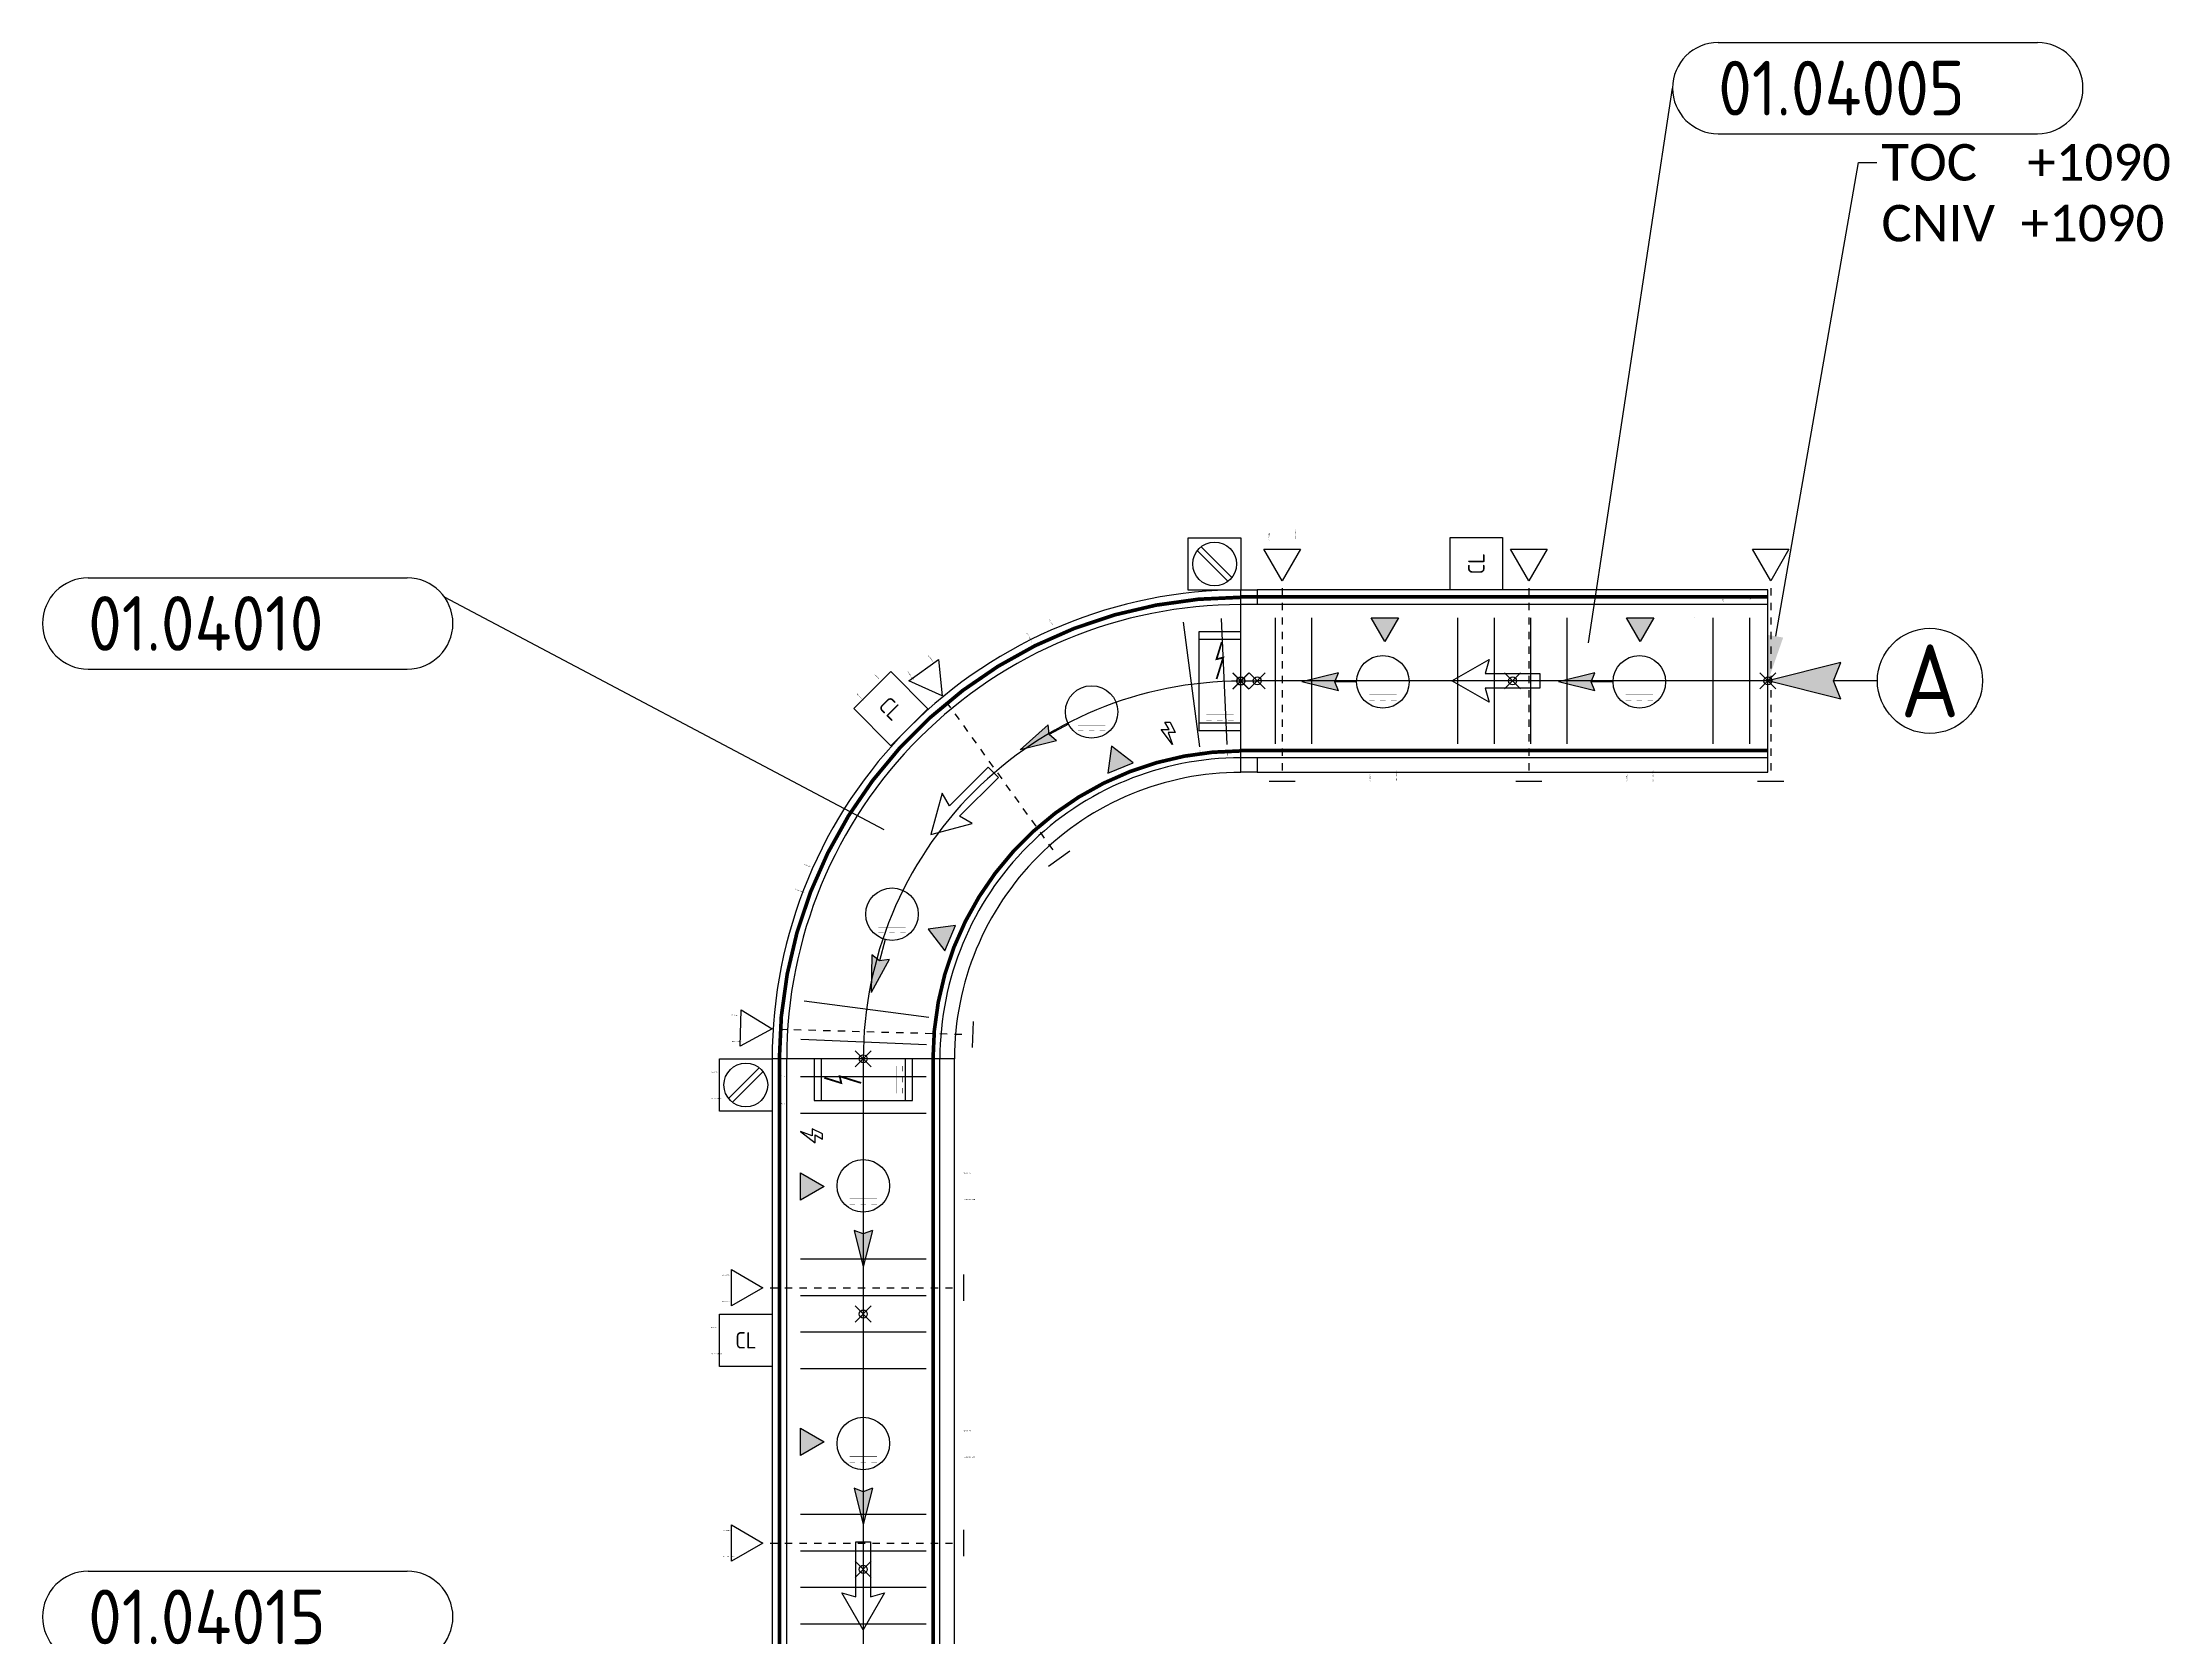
# Model space of a CAD drawing. Header units: millimetres. Extents: x -237058 to -184775, y -34272 to -10386.
# Drawn here: x -230026 to -224196, y -20987 to -16615 of the extents above; entities that cross this region are included whole.
import ezdxf
from ezdxf import colors
from ezdxf.entities.mleader import LeaderData, LeaderLine
from ezdxf.enums import TextEntityAlignment as Align
from ezdxf.math import Vec2, Vec3

# ---------------------------------------------------------------- set-up
doc = ezdxf.new("R2018")
doc.units = ezdxf.units.MM
doc.header["$PDMODE"] = 35
doc.header["$PDSIZE"] = 22
for name, color, linetype in [('0_SA-Comp_230V', 7, 'Continuous'), ('0_SA-Comp_Connections_And_Zooms', 1, 'Continuous'), ('0_SA-Comp_ICE', 4, 'Continuous'), ('0_SA-Comp_Inther', 7, 'Continuous'), ('0_SA-Comp_Profinet', 7, 'Continuous'), ('0_TOC+1090_conv_ICE', 7, 'Continuous'), ('conv_accumulation', 3, 'Continuous'), ('conv_beltside', 74, 'Continuous'), ('conv_centerline', 140, 'Continuous'), ('conv_direction', 30, 'Continuous'), ('conv_e-side', 12, 'Continuous'), ('conv_nodes', 7, 'Continuous'), ('conv_POSNR', 3, 'Continuous'), ('conv_speeds', 7, 'Continuous'), ('conv_type', 7, 'Continuous')]:
    doc.layers.add(name, color=color, linetype=linetype)
doc.layers.add('conv_textures', color=7, linetype='Continuous', true_color=0x5a6e7e)
doc.styles.add('ICE_25', font='calibri.ttf', dxfattribs={"height": 25})
doc.styles.add('Int_Kader_2.0', font='calibri.ttf', dxfattribs={"height": 2})
doc.styles.get("Standard").update_dxf_attribs({"font": 'isocp.shx'})

# ---------------------------------------------------------------- blocks, each defined once
blk = doc.blocks.new('ICE_sub-block_balloon_S')
at = {"layer": 'conv_POSNR'}
for p, q in [((-437.5, 125), (437.5, 125)), ((-437.5, -125), (437.5, -125))]:
    blk.add_line(p, q, dxfattribs=at)
for centre, start, end in [((-437.5, 0), 90, 270), ((437.5, 0), 270, 90)]:
    blk.add_arc(centre, 125, start, end, dxfattribs=at)
blk = doc.blocks.new('ICE_sub-block_direction')
at = {"layer": 'conv_direction'}
for p, q in [((75, 20), (64.6, 58.6)), ((64.6, 58.6), (166.2, 0)), ((-75, -20), (-75, 20)), ((-75, 20), (75, 20)), ((166.2, 0), (64.6, -58.6)), ((75, -20), (-75, -20)), ((64.6, -58.6), (75, -20))]:
    blk.add_line(p, q, dxfattribs=at)
blk = doc.blocks.new('ICE_sub-block_accumulation')
at = {"layer": 'conv_accumulation'}
h = blk.add_hatch(color=256, dxfattribs=at)
h.dxf.hatch_style = 1
h.paths.add_polyline_path([(0, 65), (-37.5, 0), (37.5, 0)])
for p, q in [((-37.5, 0), (0, 65)), ((0, 65), (37.5, 0)), ((37.5, 0), (-37.5, 0))]:
    blk.add_line(p, q, dxfattribs=at)
blk = doc.blocks.new('power_supply_sign')
blk.add_lwpolyline([(0, 0), (30.5, 40.8), (8.7, 40.8), (20.3, 60.9), (5.8, 60.9), (-7.4, 32.6), (11.9, 32.6)], close=True)
blk = doc.blocks.new('*U277')
for p, q in [((0, 250), (0, 210)), ((2800, 250), (0, 250)), ((2800, 210), (2800, 250)), ((0, 210), (0, -210)), ((2800, 210), (0, 210)), ((2800, -210), (2800, 210)), ((0, -210), (0, -250)), ((2800, -210), (0, -210)), ((2800, -250), (2800, -210)), ((0, -250), (2800, -250))]:
    blk.add_line(p, q)
at = {"layer": 'conv_beltside', "const_width": 10}
blk.add_lwpolyline([(0, 191.2), (2800, 191.2)], dxfattribs=at)
at = {"layer": 'conv_centerline'}
blk.add_line((0, 0), (2800, 0), dxfattribs=at)
at = {"layer": 'conv_e-side', "const_width": 10}
blk.add_lwpolyline([(0, -230), (2800, -230)], dxfattribs=at)
at = {"layer": 'conv_nodes'}
for p in [(0, 0), (700, 0), (1400, 0), (2100, 0), (2800, 0)]:
    blk.add_point(p, dxfattribs=at)
at = {"layer": 'conv_POSNR'}
blk.add_line((1878.9, -120.2), (1623, -1166.1), dxfattribs=at)
at = {"layer": 'conv_textures'}
for p, q in [((50, 172.5), (50, -172.5)), ((150, 172.5), (150, -172.5)), ((550, 172.5), (550, -172.5)), ((650, 172.5), (650, -172.5)), ((750, 172.5), (750, -172.5)), ((850, 172.5), (850, -172.5)), ((1250, 172.5), (1250, -172.5)), ((1350, 172.5), (1350, -172.5)), ((1450, 172.5), (1450, -172.5)), ((1550, 172.5), (1550, -172.5)), ((1950, 172.5), (1950, -172.5)), ((2050, 172.5), (2050, -172.5)), ((2150, 172.5), (2150, -172.5)), ((2250, 172.5), (2250, -172.5)), ((2650, 172.5), (2650, -172.5)), ((2750, 172.5), (2750, -172.5))]:
    blk.add_line(p, q, dxfattribs=at)
for name, p in [('ICE_sub-block_direction', (1400, 0)), ('ICE_sub-block_direction', (1400, 0)), ('power_supply_sign', (200, -172.5)), ('ICE_sub-block_accumulation', (350, -172.5)), ('ICE_sub-block_accumulation', (1050, -172.5)), ('ICE_sub-block_accumulation', (1750, -172.5)), ('ICE_sub-block_accumulation', (2450, -172.5))]:
    blk.add_blockref(name, p)
at = {"rotation": 90.00000000000001}
blk.add_blockref('ICE_sub-block_balloon_S', (1530.3, -1687.5), dxfattribs=at)
at = {"layer": 'conv_POSNR', "flags": 8}
blk.add_attdef('position_number', (1605.3, -2125), '', height=150, rotation=90, dxfattribs=at)
at = {"layer": 'conv_speeds', "lineweight": 30, "flags": 2}
for tag, p in [('v', (50, -210)), ('a', (125, -210))]:
    blk.add_attdef(tag, text='', height=25, rotation=270, dxfattribs=at).set_placement(p, align=Align.MIDDLE_RIGHT)
at = {"layer": 'conv_type', "style": 'ICE_25', "flags": 10}
blk.add_attdef('identifier', (15, -242.5), '', height=25, dxfattribs=at)
blk = doc.blocks.new('*U262')
for p, q in [((0, 250), (0, 210)), ((1400, 250), (0, 250)), ((1400, 210), (1400, 250)), ((1400, 250), (1445, 250)), ((1445, 250), (1445, 210)), ((0, 210), (0, -210)), ((1400, 210), (0, 210)), ((1445, 210), (1400, 210)), ((1445, 210), (1445, -210)), ((0, -210), (0, -250)), ((1400, -210), (0, -210)), ((1400, -250), (1400, -210)), ((1445, -210), (1400, -210)), ((1445, -210), (1445, -250)), ((0, -250), (1400, -250)), ((1445, -250), (1400, -250))]:
    blk.add_line(p, q)
at = {"layer": 'conv_beltside', "const_width": 10}
for points in [[(0, 191.2), (1400, 191.2)], [(1400, 191.2), (1445, 191.2)]]:
    blk.add_lwpolyline(points, dxfattribs=at)
at = {"layer": 'conv_centerline'}
for p in [(0, 0), (1445, 0)]:
    blk.add_line(p, (1400, 0), dxfattribs=at)
at = {"layer": 'conv_e-side', "const_width": 10}
for points in [[(0, -230), (1400, -230)], [(1400, -230), (1445, -230)]]:
    blk.add_lwpolyline(points, dxfattribs=at)
at = {"layer": 'conv_nodes'}
for p in [(0, 0), (700, 0), (1400, 0), (1445, 0)]:
    blk.add_point(p, dxfattribs=at)
at = {"layer": 'conv_POSNR'}
blk.add_line((491.8, -104.4), (261.4, -1625), dxfattribs=at)
at = {"layer": 'conv_textures'}
for p, q in [((50, 172.5), (50, -172.5)), ((150, 172.5), (150, -172.5)), ((550, 172.5), (550, -172.5)), ((650, 172.5), (650, -172.5)), ((750, 172.5), (750, -172.5)), ((850, 172.5), (850, -172.5)), ((1250, 172.5), (1250, -172.5)), ((1350, 172.5), (1350, -172.5))]:
    blk.add_line(p, q, dxfattribs=at)
for name, p in [('ICE_sub-block_direction', (700, 0)), ('ICE_sub-block_direction', (700, 0)), ('ICE_sub-block_accumulation', (350, -172.5)), ('ICE_sub-block_accumulation', (1050, -172.5))]:
    blk.add_blockref(name, p)
at = {"xscale": 0.0009999999999999432, "yscale": 0.0009999999999999432, "zscale": 0.0009999999999999432}
blk.add_blockref('power_supply_sign', (200, -172.5), dxfattribs=at)
at = {"rotation": 180}
blk.add_blockref('ICE_sub-block_balloon_S', (-301.1, -1625), dxfattribs=at)
at = {"layer": 'conv_POSNR', "flags": 8}
blk.add_attdef('position_number', (136.4, -1550), '', height=150, rotation=180, dxfattribs=at)
at = {"layer": 'conv_speeds', "lineweight": 30, "flags": 2}
for tag, p in [('v', (50, -210)), ('a', (125, -210))]:
    blk.add_attdef(tag, text='', height=25, rotation=270, dxfattribs=at).set_placement(p, align=Align.MIDDLE_RIGHT)
at = {"layer": 'conv_type', "style": 'ICE_25', "flags": 10}
blk.add_attdef('identifier', (15, -242.5), '', height=25, dxfattribs=at)
blk = doc.blocks.new('*U265')
for p, q in [((785, 1035), (825, 1035)), ((825, 1035), (1245, 1035)), ((1245, 1035), (1285, 1035)), ((0, 250), (0, 210)), ((0, 210), (0, -210)), ((0, -210), (0, -250))]:
    blk.add_line(p, q)
for radius in [1285, 1245, 825, 785]:
    blk.add_arc((0, 1035), radius, 270, 0)
at = {"layer": 'conv_beltside', "const_width": 10}
blk.add_lwpolyline([(843.8, 1035, -0.414214), (0, 191.2)], format="xyb", dxfattribs=at)
at = {"layer": 'conv_centerline'}
blk.add_arc((0, 1035), 1035, 270, 0, dxfattribs=at)
at = {"layer": 'conv_e-side', "const_width": 10}
blk.add_lwpolyline([(1265, 1035, -0.414214), (0, -230)], format="xyb", dxfattribs=at)
at = {"layer": 'conv_nodes'}
for p in [(1035, 1035), (0, 0)]:
    blk.add_point(p, dxfattribs=at)
at = {"layer": 'conv_POSNR'}
blk.add_line((977.5, 407.6), (2183, -230.5), dxfattribs=at)
at = {"layer": 'conv_textures'}
for p, q in [((861.7, 997.4), (1206.4, 982.3)), ((855.1, 922.4), (1197.2, 877.4)), ((112.6, 179.9), (157.6, -162.2)), ((37.6, 173.3), (52.7, -171.4))]:
    blk.add_line(p, q, dxfattribs=at)
at = {"xscale": -1}
for name, p, rotation in [('ICE_sub-block_accumulation', (796.8, 704.9), 247.5000000000001), ('ICE_sub-block_accumulation', (330.1, 238.2), 202.5000000000001), ('power_supply_sign', (187.6, 173.3), 180)]:
    blk.add_blockref(name, p, dxfattribs=dict(at, rotation=rotation))
at = {"rotation": 180}
blk.add_blockref('ICE_sub-block_balloon_S', (2722.5, -158.2), dxfattribs=at)
at = {"layer": 'conv_direction', "xscale": -1, "rotation": 225}
blk.add_blockref('ICE_sub-block_direction', (731.9, 303.1), dxfattribs=at)
at = {"layer": 'conv_POSNR', "flags": 8}
blk.add_attdef('position_number', (3160, -83.2), '', height=150, rotation=180, dxfattribs=at)
at = {"layer": 'conv_speeds', "lineweight": 30, "flags": 2}
for tag, p in [('v', (37.6, 210)), ('a', (112.6, 210))]:
    blk.add_attdef(tag, text='', height=25, rotation=270, dxfattribs=at).set_placement(p, align=Align.MIDDLE_LEFT)
at = {"layer": 'conv_type', "style": 'ICE_25', "flags": 10}
blk.add_attdef('identifier', (12.3, -246.1), '', height=25, rotation=7.5, dxfattribs=at)
blk = doc.blocks.new('*U118')
at = {"ltscale": 0.5}
blk.add_lwpolyline([(-72, 72), (72, 72), (72, -72), (-72, -72)], close=True, dxfattribs=at)
at = {"insert": (0, 0), "char_height": 45, "width": 90.621, "attachment_point": 5, "rotation": 270}
blk.add_mtext('\\pxqc;CL', dxfattribs=at)
at = {"lineweight": 30, "flags": 29}
for tag, p in [('EPLAN_REF', (-36, -97)), ('FUNC_REF', (36, -97))]:
    blk.add_attdef(tag, text='', height=50, rotation=270, dxfattribs=at).set_placement(p, align=Align.MIDDLE_LEFT)
blk = doc.blocks.new('*U121')
at = {"ltscale": 0.5}
for p, q in [((-36, 550), (36, 550)), ((-50, -86.6), (0, 0)), ((0, 0), (50, -86.6)), ((50, -86.6), (-50, -86.6))]:
    blk.add_line(p, q, dxfattribs=at)
for p, q in [((0, 500), (0, 520)), ((0, 460), (0, 480)), ((0, 420), (0, 440)), ((0, 380), (0, 400)), ((0, 340), (0, 360)), ((0, 300), (0, 320)), ((0, 260), (0, 280)), ((0, 220), (0, 240)), ((0, 180), (0, 200)), ((0, 140), (0, 160)), ((0, 100), (0, 120)), ((0, 60), (0, 80)), ((0, 20), (0, 40))]:
    blk.add_line(p, q)
at = {"lineweight": 30, "flags": 57}
for tag, p in [('EPLAN_REF', (-35.5, -112.3)), ('FUNC_REF', (36.5, -110.9))]:
    blk.add_attdef(tag, text='', height=50, rotation=271.14855, dxfattribs=at).set_placement(p, align=Align.MIDDLE_LEFT)
blk = doc.blocks.new('*U120')
at = {"ltscale": 0.5}
for p, q in [((-36, 550), (36, 550)), ((-50, -86.6), (0, 0)), ((0, 0), (50, -86.6)), ((50, -86.6), (-50, -86.6))]:
    blk.add_line(p, q, dxfattribs=at)
for p, q in [((0, 500), (0, 520)), ((0, 460), (0, 480)), ((0, 420), (0, 440)), ((0, 380), (0, 400)), ((0, 340), (0, 360)), ((0, 300), (0, 320)), ((0, 260), (0, 280)), ((0, 220), (0, 240)), ((0, 180), (0, 200)), ((0, 140), (0, 160)), ((0, 100), (0, 120)), ((0, 60), (0, 80)), ((0, 20), (0, 40))]:
    blk.add_line(p, q)
at = {"lineweight": 30, "flags": 29}
for tag, p in [('EPLAN_REF', (-36, -111.6)), ('FUNC_REF', (36, -111.6))]:
    blk.add_attdef(tag, text='', height=50, rotation=270, dxfattribs=at).set_placement(p, align=Align.MIDDLE_LEFT)
blk = doc.blocks.new('*U119')
at = {"ltscale": 0.5}
h = blk.add_hatch(color=256, dxfattribs=at)
h.dxf.hatch_style = 1
h.paths.add_polyline_path([(132, 0), (122, -25), (222, 0), (122, 25)])
blk.add_line((72, 0), (132, 0))
for p, q in [((122, 25), (132, 0)), ((122, 25), (222, 0)), ((132, 0), (122, -25)), ((122, -25), (222, 0))]:
    blk.add_line(p, q, dxfattribs=at)
at = {"ltscale": 0.5, "const_width": 1}
for points in [[(-22.5, 51), (-37.5, 51)], [(37.5, 36), (-37.5, 36)], [(7.5, 51), (-7.5, 51)], [(37.5, 51), (22.5, 51)]]:
    blk.add_lwpolyline(points, dxfattribs=at)
blk.add_circle((0, 0), 72)
at = {"lineweight": 30}
for tag, p in [('EPLAN_REF', (-36, 273.2)), ('FUNC_REF', (36, 273.2))]:
    blk.add_attdef(tag, text='', height=50, rotation=270, dxfattribs=at).set_placement(p, align=Align.MIDDLE_RIGHT)
blk = doc.blocks.new('*U43')
at = {"ltscale": 0.5}
blk.add_lwpolyline([(-72, 72), (72, 72), (72, -72), (-72, -72)], close=True, dxfattribs=at)
at = {"insert": (0, 0), "char_height": 45, "width": 90.621, "attachment_point": 5, "rotation": 270}
blk.add_mtext('\\pxqc;CL', dxfattribs=at)
at = {"lineweight": 30, "flags": 19}
for tag, p in [('EPLAN_REF', (-36, 97.1)), ('FUNC_REF', (36, 96.9))]:
    blk.add_attdef(tag, text='', height=50, rotation=269.91578, dxfattribs=at).set_placement(p, align=Align.MIDDLE_RIGHT)
blk = doc.blocks.new('*U301')
at = {"color": 30, "true_color": 0xf8991e}
for points in [[(57.5, 135), (-57.5, 135), (-57.5, -135), (57.5, -135)], [(57.5, 135), (-57.5, 135), (-57.5, 115), (57.5, 115)], [(57.5, -115), (-57.5, -115), (-57.5, -135), (57.5, -135)]]:
    blk.add_lwpolyline(points, close=True, dxfattribs=at)
at = {"ltscale": 0.5, "const_width": 1}
for points in [[(-22.5, 107), (-37.5, 107)], [(37.5, 92), (-37.5, 92)], [(7.5, 107), (-7.5, 107)], [(37.5, 107), (22.5, 107)]]:
    blk.add_lwpolyline(points, dxfattribs=at)
at = {"color": 3, "const_width": 5}
blk.add_lwpolyline([(-5.2, -107), (9.2, -60.4), (-9.2, -64.6), (9, -5.8)], dxfattribs=at)
at = {"lineweight": 30, "flags": 63}
for tag, p in [('EPLAN_REF', (-32.9, 277.3)), ('FUNC_REF', (39.1, 277.3))]:
    blk.add_attdef(tag, text='', height=50, rotation=270, dxfattribs=at).set_placement(p, align=Align.MIDDLE_RIGHT)
blk = doc.blocks.new('*U68')
at = {"ltscale": 0.5}
h = blk.add_hatch(color=256, dxfattribs=at)
h.dxf.hatch_style = 1
h.paths.add_polyline_path([(116.6, 61.8), (119.5, 35.1), (196.1, 104), (96.1, 79.2)])
blk.add_line((63.6, 33.7), (116.6, 61.8))
for p, q in [((96.1, 79.2), (196.1, 104)), ((96.1, 79.2), (116.6, 61.8)), ((116.6, 61.8), (119.5, 35.1)), ((119.5, 35.1), (196.1, 104))]:
    blk.add_line(p, q, dxfattribs=at)
at = {"ltscale": 0.5, "const_width": 1}
for points in [[(-22.5, 51), (-37.5, 51)], [(37.5, 36), (-37.5, 36)], [(7.5, 51), (-7.5, 51)], [(37.5, 51), (22.5, 51)]]:
    blk.add_lwpolyline(points, dxfattribs=at)
blk.add_circle((0, 0), 72)
at = {"lineweight": 30, "flags": 5}
for tag, p in [('EPLAN_REF', (176.8, -218)), ('FUNC_REF', (114.4, -254))]:
    blk.add_attdef(tag, text='', height=50, rotation=120, dxfattribs=at).set_placement(p, align=Align.MIDDLE_RIGHT)
blk = doc.blocks.new('*U67')
at = {"ltscale": 0.5}
h = blk.add_hatch(color=256, dxfattribs=at)
h.dxf.hatch_style = 1
h.paths.add_polyline_path([(34.2, 127.5), (55.7, 111.4), (57.5, 214.4), (7.4, 124.3)])
for p, q in [((7.4, 124.3), (57.5, 214.4)), ((55.7, 111.4), (57.5, 214.4)), ((7.4, 124.3), (34.2, 127.5)), ((34.2, 127.5), (55.7, 111.4))]:
    blk.add_line(p, q, dxfattribs=at)
blk.add_line((18.6, 69.5), (34.2, 127.5))
at = {"ltscale": 0.5, "const_width": 1}
for points in [[(-22.5, 51), (-37.5, 51)], [(37.5, 36), (-37.5, 36)], [(7.5, 51), (-7.5, 51)], [(37.5, 51), (22.5, 51)]]:
    blk.add_lwpolyline(points, dxfattribs=at)
blk.add_circle((0, 0), 72)
at = {"lineweight": 30, "flags": 10}
for tag, p in [('EPLAN_REF', (267.3, -71.2)), ('FUNC_REF', (241.3, -138.3))]:
    blk.add_attdef(tag, text='', height=50, rotation=158.79594, dxfattribs=at).set_placement(p, align=Align.MIDDLE_RIGHT)
blk = doc.blocks.new('*U41')
at = {"ltscale": 0.5}
for p, q in [((0, 0), (19.1, 98.2)), ((19.1, 98.2), (94.6, 32.5)), ((94.6, 32.5), (0, 0)), ((-333.8, -438.6), (-388.1, -391.4))]:
    blk.add_line(p, q, dxfattribs=at)
for p, q in [((-39.4, -45.3), (-52.5, -60.4)), ((-13.1, -15.1), (-26.2, -30.2)), ((-91.9, -105.6), (-105, -120.7)), ((-65.6, -75.5), (-78.7, -90.5)), ((-144.4, -166), (-157.5, -181.1)), ((-118.1, -135.8), (-131.2, -150.9)), ((-196.9, -226.4), (-210, -241.5)), ((-170.6, -196.2), (-183.7, -211.3)), ((-249.4, -286.7), (-262.5, -301.8)), ((-223.1, -256.6), (-236.2, -271.6)), ((-301.9, -347.1), (-315, -362.2)), ((-275.6, -316.9), (-288.7, -332)), ((-328.1, -377.3), (-341.2, -392.4))]:
    blk.add_line(p, q)
at = {"lineweight": 30, "flags": 55}
for tag, p in [('EPLAN_REF', (46.1, 107.8)), ('FUNC_REF', (100.4, 60.6))]:
    blk.add_attdef(tag, text='', height=50, rotation=228.98693, dxfattribs=at).set_placement(p, align=Align.MIDDLE_RIGHT)
blk = doc.blocks.new('*U42')
at = {"ltscale": 0.5}
for p, q in [((0, 0), (82.9, 55.9)), ((89.9, -43.9), (0, 0)), ((82.9, 55.9), (89.9, -43.9)), ((-546.2, -74.1), (-551.2, -2.3))]:
    blk.add_line(p, q, dxfattribs=at)
for p, q in [((-498.8, -34.7), (-518.7, -36.1)), ((-458.9, -32), (-478.8, -33.4)), ((-419, -29.2), (-438.9, -30.6)), ((-379.1, -26.4), (-399, -27.8)), ((-339.2, -23.6), (-359.1, -25)), ((-299.3, -20.8), (-319.2, -22.2)), ((-259.4, -18.1), (-279.3, -19.5)), ((-219.5, -15.3), (-239.4, -16.7)), ((-179.6, -12.5), (-199.5, -13.9)), ((-139.7, -9.7), (-159.6, -11.1)), ((-99.8, -6.9), (-119.7, -8.3)), ((-59.9, -4.2), (-79.8, -5.6)), ((-20, -1.4), (-39.9, -2.8))]:
    blk.add_line(p, q)
at = {"lineweight": 30, "flags": 29}
for tag, p in [('EPLAN_REF', (108.6, 43.8)), ('FUNC_REF', (114.1, -28))]:
    blk.add_attdef(tag, text='', height=50, rotation=184.36944, dxfattribs=at).set_placement(p, align=Align.MIDDLE_RIGHT)
blk = doc.blocks.new('*U66')
for p, q in [((36.8, -47.4), (-47.4, 36.8)), ((47.4, -36.8), (-36.8, 47.4))]:
    blk.add_line(p, q)
at = {"ltscale": 0.5}
blk.add_lwpolyline([(-72, 72), (72, 72), (72, -72), (-72, -72)], close=True, dxfattribs=at)
blk.add_circle((0, 0), 60)
at = {"lineweight": 30, "flags": 2}
for tag, p in [('EPLAN_REF', (-36, -97)), ('FUNC_REF', (36, -97))]:
    blk.add_attdef(tag, text='', height=50, rotation=270, dxfattribs=at).set_placement(p, align=Align.MIDDLE_LEFT)
blk = doc.blocks.new('*U75')
at = {"ltscale": 0.5}
blk.add_lwpolyline([(-72, 72), (72, 72), (72, -72), (-72, -72)], close=True, dxfattribs=at)
at = {"insert": (0, 0), "char_height": 45, "width": 90.621, "attachment_point": 5, "rotation": 90}
blk.add_mtext('\\pxqc;CL', dxfattribs=at)
at = {"lineweight": 30, "flags": 14}
for tag, p in [('FUNC_REF', (-36, -97)), ('EPLAN_REF', (36, -97))]:
    blk.add_attdef(tag, text='', height=50, rotation=90, dxfattribs=at).set_placement(p, align=Align.MIDDLE_RIGHT)
blk = doc.blocks.new('*U125')
at = {"color": 30, "true_color": 0xf8991e}
for points in [[(57.5, 135), (-57.5, 135), (-57.5, -135), (57.5, -135)], [(57.5, 135), (-57.5, 135), (-57.5, 115), (57.5, 115)], [(57.5, -115), (-57.5, -115), (-57.5, -135), (57.5, -135)]]:
    blk.add_lwpolyline(points, close=True, dxfattribs=at)
at = {"ltscale": 0.5, "const_width": 1}
for points in [[(-22.5, 107), (-37.5, 107)], [(37.5, 92), (-37.5, 92)], [(7.5, 107), (-7.5, 107)], [(37.5, 107), (22.5, 107)]]:
    blk.add_lwpolyline(points, dxfattribs=at)
at = {"color": 3, "const_width": 5}
blk.add_lwpolyline([(-5.2, -107), (9.2, -60.4), (-9.2, -64.6), (9, -5.8)], dxfattribs=at)
at = {"lineweight": 30}
for tag, p in [('FUNC_REF', (-11.7, 275)), ('EPLAN_REF', (60.3, 275))]:
    blk.add_attdef(tag, text='', height=50, rotation=90, dxfattribs=at).set_placement(p, align=Align.MIDDLE_LEFT)
blk = doc.blocks.new('*U76')
at = {"ltscale": 0.5}
for p, q in [((-36, 550), (36, 550)), ((-50, -86.6), (0, 0)), ((0, 0), (50, -86.6)), ((50, -86.6), (-50, -86.6))]:
    blk.add_line(p, q, dxfattribs=at)
for p, q in [((0, 500), (0, 520)), ((0, 460), (0, 480)), ((0, 420), (0, 440)), ((0, 380), (0, 400)), ((0, 340), (0, 360)), ((0, 300), (0, 320)), ((0, 260), (0, 280)), ((0, 220), (0, 240)), ((0, 180), (0, 200)), ((0, 140), (0, 160)), ((0, 100), (0, 120)), ((0, 60), (0, 80)), ((0, 20), (0, 40))]:
    blk.add_line(p, q)
at = {"lineweight": 30, "flags": 42}
for tag, p in [('FUNC_REF', (-36, -111.6)), ('EPLAN_REF', (36, -111.6))]:
    blk.add_attdef(tag, text='', height=50, rotation=90, dxfattribs=at).set_placement(p, align=Align.MIDDLE_RIGHT)
blk = doc.blocks.new('*U73')
at = {"ltscale": 0.5}
for p, q in [((-36, 550), (36, 550)), ((-50, -86.6), (0, 0)), ((0, 0), (50, -86.6)), ((50, -86.6), (-50, -86.6))]:
    blk.add_line(p, q, dxfattribs=at)
for p, q in [((0, 500), (0, 520)), ((0, 460), (0, 480)), ((0, 420), (0, 440)), ((0, 380), (0, 400)), ((0, 340), (0, 360)), ((0, 300), (0, 320)), ((0, 260), (0, 280)), ((0, 220), (0, 240)), ((0, 180), (0, 200)), ((0, 140), (0, 160)), ((0, 100), (0, 120)), ((0, 60), (0, 80)), ((0, 20), (0, 40))]:
    blk.add_line(p, q)
at = {"lineweight": 30, "flags": 42}
for tag, p in [('FUNC_REF', (-36, -108.8)), ('EPLAN_REF', (36, -108.8))]:
    blk.add_attdef(tag, text='', height=50, rotation=90, dxfattribs=at).set_placement(p, align=Align.MIDDLE_RIGHT)
blk = doc.blocks.new('*U79')
at = {"ltscale": 0.5}
h = blk.add_hatch(color=256, dxfattribs=at)
h.dxf.hatch_style = 1
h.paths.add_polyline_path([(132, 0), (122, -25), (222, 0), (122, 25)])
blk.add_line((72, 0), (132, 0))
for p, q in [((122, 25), (132, 0)), ((122, 25), (222, 0)), ((132, 0), (122, -25)), ((122, -25), (222, 0))]:
    blk.add_line(p, q, dxfattribs=at)
at = {"ltscale": 0.5, "const_width": 1}
for points in [[(36, -37.5), (36, 37.5)], [(51, 22.5), (51, 37.5)], [(51, -7.5), (51, 7.5)], [(51, -37.5), (51, -22.5)]]:
    blk.add_lwpolyline(points, dxfattribs=at)
blk.add_circle((0, 0), 72)
at = {"lineweight": 30, "flags": 8}
for tag, p in [('FUNC_REF', (-36, 275)), ('EPLAN_REF', (36, 275))]:
    blk.add_attdef(tag, text='', height=50, rotation=90, dxfattribs=at).set_placement(p, align=Align.MIDDLE_LEFT)
blk = doc.blocks.new('*U122')
at = {"ltscale": 0.5}
h = blk.add_hatch(color=256, dxfattribs=at)
h.dxf.hatch_style = 1
h.paths.add_polyline_path([(132, 0), (122, -25), (222, 0), (122, 25)])
blk.add_line((72, 0), (132, 0))
for p, q in [((122, 25), (132, 0)), ((122, 25), (222, 0)), ((132, 0), (122, -25)), ((122, -25), (222, 0))]:
    blk.add_line(p, q, dxfattribs=at)
at = {"ltscale": 0.5, "const_width": 1}
for points in [[(36, -37.5), (36, 37.5)], [(51, 22.5), (51, 37.5)], [(51, -7.5), (51, 7.5)], [(51, -37.5), (51, -22.5)]]:
    blk.add_lwpolyline(points, dxfattribs=at)
blk.add_circle((0, 0), 72)
at = {"lineweight": 30, "flags": 52}
for tag, p in [('FUNC_REF', (-36, 275)), ('EPLAN_REF', (36, 275))]:
    blk.add_attdef(tag, text='', height=50, rotation=90, dxfattribs=at).set_placement(p, align=Align.MIDDLE_LEFT)
blk = doc.blocks.new('*U46')
for p, q in [((36.8, -47.4), (-47.4, 36.8)), ((47.4, -36.8), (-36.8, 47.4))]:
    blk.add_line(p, q)
at = {"ltscale": 0.5}
blk.add_lwpolyline([(-72, 72), (72, 72), (72, -72), (-72, -72)], close=True, dxfattribs=at)
blk.add_circle((0, 0), 60)
at = {"lineweight": 30, "flags": 14}
for tag, p in [('FUNC_REF', (-36, -97)), ('EPLAN_REF', (36, -97))]:
    blk.add_attdef(tag, text='', height=50, rotation=90, dxfattribs=at).set_placement(p, align=Align.MIDDLE_RIGHT)
blk = doc.blocks.new('*U308')
at = {"ltscale": 0.5}
h = blk.add_hatch(color=256, dxfattribs=at)
h.dxf.hatch_style = 1
h.paths.add_polyline_path([(-264, 0), (-244, 50), (-444, 0), (-244, -50)])
for p, q in [((-244, 50), (-444, 0)), ((-244, -50), (-444, 0)), ((-264, 0), (-244, 50)), ((-244, -50), (-264, 0))]:
    blk.add_line(p, q, dxfattribs=at)
blk.add_line((-144, 0), (-264, 0))
blk.add_circle((0, 0), 144)
blk.add_attdef('CONNECTION', text='', height=200, dxfattribs=at).set_placement((0, 0), align=Align.MIDDLE_CENTER)
blk = doc.blocks.new('*U216')
at = {"ltscale": 0.5}
for p, q in [((-50, 86.6), (50, 86.6)), ((0, 0), (-50, 86.6)), ((50, 86.6), (0, 0)), ((36, -550), (-36, -550))]:
    blk.add_line(p, q, dxfattribs=at)
for p, q in [((0, -20), (0, -40)), ((0, -60), (0, -80)), ((0, -100), (0, -120)), ((0, -140), (0, -160)), ((0, -180), (0, -200)), ((0, -220), (0, -240)), ((0, -260), (0, -280)), ((0, -300), (0, -320)), ((0, -340), (0, -360)), ((0, -380), (0, -400)), ((0, -420), (0, -440)), ((0, -460), (0, -480)), ((0, -500), (0, -520))]:
    blk.add_line(p, q)
at = {"lineweight": 30}
for tag, p in [('FUNC_REF', (-36, 111.6)), ('EPLAN_REF', (36, 111.6))]:
    blk.add_attdef(tag, text='', height=50, rotation=90, dxfattribs=at).set_placement(p, align=Align.MIDDLE_LEFT)

msp = doc.modelspace()

# ---------------------------------------------------------------- block references
at = {"layer": '0_SA-Comp_230V'}
for name, p, rotation in [('*U66', (-226813.3, -18044.2), 180), ('*U301', (-226798.8, -18365.5), 180), ('*U125', (-227776.3, -19458), 270)]:
    msp.add_blockref(name, p, dxfattribs=dict(at, rotation=rotation))
ref = msp.add_blockref('*U46', (-228098.3, -19472.5), dxfattribs=dict(at, rotation=270))
lines = msp.add_mtext('MS0104015', dxfattribs={"layer": '0', "insert": (-228195.3, -19436.5), "char_height": 2.5, "attachment_point": 1})
ref.add_attrib('FUNC_REF', '', (-228195.3, -19436.5), dxfattribs={"flags": 70}).embed_mtext(lines)
lines = msp.add_mtext('=Z01+04015-300S4', dxfattribs={"layer": '0', "insert": (-228195.3, -19508.5), "char_height": 2.5, "attachment_point": 1})
ref.add_attrib('EPLAN_REF', '', (-228195.3, -19508.5), dxfattribs={"flags": 70}).embed_mtext(lines)
at = {"layer": '0_SA-Comp_Connections_And_Zooms'}
msp.add_blockref('*U308', (-224852.3, -18364.6), dxfattribs=at).add_auto_attribs({'CONNECTION': 'A'})
at = {"layer": '0_SA-Comp_ICE'}
ref = msp.add_blockref('*U121', (-226628, -18090.5), dxfattribs=dict(at, rotation=180))
lines = msp.add_mtext('S2_0104005', dxfattribs={"layer": '0', "insert": (-226664.5, -17979.6), "char_height": 2.5, "attachment_point": 1, "rotation": 91.14855})
ref.add_attrib('FUNC_REF', '', (-226664.5, -17979.6), dxfattribs={"flags": 28}).embed_mtext(lines)
lines = msp.add_mtext('=Z01+04005-503B7', dxfattribs={"layer": '0', "insert": (-226592.5, -17978.2), "char_height": 2.5, "attachment_point": 1, "rotation": 91.14855})
ref.add_attrib('EPLAN_REF', '', (-226592.5, -17978.2), dxfattribs={"flags": 28}).embed_mtext(lines)
at = {"layer": '0_SA-Comp_ICE', "rotation": 180}
msp.add_blockref('*U120', (-225951.7, -18090.5), dxfattribs=at)
at = {"layer": '0_SA-Comp_ICE'}
ref = msp.add_blockref('*U68', (-227150.4, -18449.8), dxfattribs=dict(at, rotation=180))
lines = msp.add_mtext('M1_0104010', dxfattribs={"layer": '0', "insert": (-227264.8, -18195.8), "char_height": 2.5, "attachment_point": 1, "rotation": 300})
ref.add_attrib('FUNC_REF', '', (-227264.8, -18195.8)).embed_mtext(lines)
lines = msp.add_mtext('=Z01+04010-502M2', dxfattribs={"layer": '0', "insert": (-227327.1, -18231.8), "char_height": 2.5, "attachment_point": 1, "rotation": 300})
ref.add_attrib('EPLAN_REF', '', (-227327.1, -18231.8)).embed_mtext(lines)
ref = msp.add_blockref('*U41', (-227560.4, -18406), dxfattribs=dict(at, rotation=76.74021518061247))
lines = msp.add_mtext('S1_0104010', dxfattribs={"layer": '0', "insert": (-227596.3, -18294.4), "char_height": 2.5, "attachment_point": 1, "rotation": 305.72715})
ref.add_attrib('FUNC_REF', '', (-227596.3, -18294.4), dxfattribs={"flags": 10}).embed_mtext(lines)
lines = msp.add_mtext('=Z01+04010-503B2', dxfattribs={"layer": '0', "insert": (-227654.8, -18336.4), "char_height": 2.5, "attachment_point": 1, "rotation": 305.72715})
ref.add_attrib('EPLAN_REF', '', (-227654.8, -18336.4), dxfattribs={"flags": 10}).embed_mtext(lines)
ref = msp.add_blockref('*U119', (-226351.9, -18367.2), dxfattribs=dict(at, rotation=180))
lines = msp.add_mtext('M2_0104005', dxfattribs={"layer": '0', "insert": (-226387.9, -18640.5), "char_height": 2.5, "attachment_point": 1, "rotation": 90})
ref.add_attrib('FUNC_REF', '', (-226387.9, -18640.5), dxfattribs={"flags": 4}).embed_mtext(lines)
lines = msp.add_mtext('=Z01+04005-502M7', dxfattribs={"layer": '0', "insert": (-226315.9, -18640.5), "char_height": 2.5, "attachment_point": 1, "rotation": 90})
ref.add_attrib('EPLAN_REF', '', (-226315.9, -18640.5), dxfattribs={"flags": 4}).embed_mtext(lines)
ref = msp.add_blockref('*U119', (-225648.7, -18367.2), dxfattribs=dict(at, rotation=180))
lines = msp.add_mtext('M1_0104005', dxfattribs={"layer": '0', "insert": (-225684.7, -18640.5), "char_height": 2.5, "attachment_point": 1, "rotation": 90})
ref.add_attrib('FUNC_REF', '', (-225684.7, -18640.5), dxfattribs={"flags": 4}).embed_mtext(lines)
lines = msp.add_mtext('=Z01+04005-502M2', dxfattribs={"layer": '0', "insert": (-225612.7, -18640.5), "char_height": 2.5, "attachment_point": 1, "rotation": 90})
ref.add_attrib('EPLAN_REF', '', (-225612.7, -18640.5), dxfattribs={"flags": 4}).embed_mtext(lines)
ref = msp.add_blockref('*U67', (-227697.5, -19004.4), dxfattribs=dict(at, rotation=180))
lines = msp.add_mtext('M2_0104010', dxfattribs={"layer": '0', "insert": (-227938.8, -18866.1), "char_height": 2.5, "attachment_point": 1, "rotation": 338.79594})
ref.add_attrib('FUNC_REF', '', (-227938.8, -18866.1), dxfattribs={"flags": 10}).embed_mtext(lines)
lines = msp.add_mtext('=Z01+04010-502M7', dxfattribs={"layer": '0', "insert": (-227964.8, -18933.3), "char_height": 2.5, "attachment_point": 1, "rotation": 338.79594})
ref.add_attrib('EPLAN_REF', '', (-227964.8, -18933.3), dxfattribs={"flags": 10}).embed_mtext(lines)
ref = msp.add_blockref('*U42', (-228026.3, -19318.9), dxfattribs=dict(at, rotation=174.417840193028))
lines = msp.add_mtext('S2_0104010', dxfattribs={"layer": '0', "insert": (-228137.1, -19280), "char_height": 2.5, "attachment_point": 1, "rotation": 358.78728})
ref.add_attrib('FUNC_REF', '', (-228137.1, -19280), dxfattribs={"flags": 16}).embed_mtext(lines)
lines = msp.add_mtext('=Z01+04010-503B7', dxfattribs={"layer": '0', "insert": (-228138.6, -19351.9), "char_height": 2.5, "attachment_point": 1, "rotation": 358.78728})
ref.add_attrib('EPLAN_REF', '', (-228138.6, -19351.9), dxfattribs={"flags": 16}).embed_mtext(lines)
ref = msp.add_blockref('*U79', (-227776.3, -19749.1), dxfattribs=dict(at, rotation=270))
lines = msp.add_mtext('M1_0104015', dxfattribs={"layer": '0', "insert": (-227501.3, -19713.1), "char_height": 2.5, "attachment_point": 1})
ref.add_attrib('FUNC_REF', '', (-227501.3, -19713.1), dxfattribs={"flags": 72}).embed_mtext(lines)
lines = msp.add_mtext('=Z01+04015-502M2', dxfattribs={"layer": '0', "insert": (-227501.3, -19785.1), "char_height": 2.5, "attachment_point": 1})
ref.add_attrib('EPLAN_REF', '', (-227501.3, -19785.1), dxfattribs={"flags": 72}).embed_mtext(lines)
ref = msp.add_blockref('*U76', (-228051.3, -20028.5), dxfattribs=dict(at, rotation=270))
lines = msp.add_mtext('S1_0104015', dxfattribs={"layer": '0', "insert": (-228162.9, -19992.5), "char_height": 2.5, "attachment_point": 1})
ref.add_attrib('FUNC_REF', '', (-228162.9, -19992.5), dxfattribs={"flags": 66}).embed_mtext(lines)
lines = msp.add_mtext('=Z01+04015-503B2', dxfattribs={"layer": '0', "insert": (-228162.9, -20064.5), "char_height": 2.5, "attachment_point": 1})
ref.add_attrib('EPLAN_REF', '', (-228162.9, -20064.5), dxfattribs={"flags": 66}).embed_mtext(lines)
ref = msp.add_blockref('*U122', (-227776.3, -20455.6), dxfattribs=dict(at, rotation=270))
lines = msp.add_mtext('M2_0104015', dxfattribs={"layer": '0', "insert": (-227501.3, -20419.6), "char_height": 2.5, "attachment_point": 1})
ref.add_attrib('FUNC_REF', '', (-227501.3, -20419.6), dxfattribs={"flags": 72}).embed_mtext(lines)
lines = msp.add_mtext('=Z01+04015-502M7', dxfattribs={"layer": '0', "insert": (-227501.3, -20491.6), "char_height": 2.5, "attachment_point": 1})
ref.add_attrib('EPLAN_REF', '', (-227501.3, -20491.6), dxfattribs={"flags": 72}).embed_mtext(lines)
ref = msp.add_blockref('*U73', (-228051.3, -20728.5), dxfattribs=dict(at, rotation=270))
lines = msp.add_mtext('S2_0104015', dxfattribs={"layer": '0', "insert": (-228160, -20692.5), "char_height": 2.5, "attachment_point": 1})
ref.add_attrib('FUNC_REF', '', (-228160, -20692.5), dxfattribs={"flags": 66}).embed_mtext(lines)
lines = msp.add_mtext('=Z01+04015-503B7', dxfattribs={"layer": '0', "insert": (-228160, -20764.5), "char_height": 2.5, "attachment_point": 1})
ref.add_attrib('EPLAN_REF', '', (-228160, -20764.5), dxfattribs={"flags": 66}).embed_mtext(lines)
at = {"layer": '0_SA-Comp_Inther'}
msp.add_blockref('*U216', (-225288.7, -18090.5), dxfattribs=at)
at = {"layer": '0_SA-Comp_Profinet', "rotation": 180}
msp.add_blockref('*U118', (-226095.7, -18043.5), dxfattribs=at)
at = {"layer": '0_SA-Comp_Profinet'}
ref = msp.add_blockref('*U43', (-227700.8, -18440.9), dxfattribs=dict(at, rotation=44.92242232038959))
lines = msp.add_mtext('cl0104010', dxfattribs={"layer": '0', "insert": (-227743.7, -18346.8), "char_height": 2.5, "attachment_point": 1, "rotation": 314.8382})
ref.add_attrib('FUNC_REF', '', (-227743.7, -18346.8), dxfattribs={"flags": 56}).embed_mtext(lines)
lines = msp.add_mtext('=Z01+04010-501U2', dxfattribs={"layer": '0', "insert": (-227794.8, -18397.5), "char_height": 2.5, "attachment_point": 1, "rotation": 314.8382})
ref.add_attrib('EPLAN_REF', '', (-227794.8, -18397.5), dxfattribs={"flags": 56}).embed_mtext(lines)
ref = msp.add_blockref('*U75', (-228098.3, -20172.5), dxfattribs=dict(at, rotation=270))
lines = msp.add_mtext('cl0104015_1', dxfattribs={"layer": '0', "insert": (-228195.3, -20136.5), "char_height": 2.5, "attachment_point": 1})
ref.add_attrib('FUNC_REF', '', (-228195.3, -20136.5), dxfattribs={"flags": 70}).embed_mtext(lines)
lines = msp.add_mtext('=Z01+04015-501U2', dxfattribs={"layer": '0', "insert": (-228195.3, -20208.5), "char_height": 2.5, "attachment_point": 1})
ref.add_attrib('EPLAN_REF', '', (-228195.3, -20208.5), dxfattribs={"flags": 70}).embed_mtext(lines)
at = {"layer": '0_TOC+1090_conv_ICE'}
ref = msp.add_blockref('*U262', (-225296.3, -18364.6), dxfattribs=dict(at, rotation=180))
ref.add_attrib('position_number', '01.04005', (-225432.7, -16814.6), dxfattribs={"layer": 'conv_POSNR', "height": 150})
lines = msp.add_mtext('v = 0.50 (m/s)', dxfattribs={"layer": 'conv_speeds', "insert": (-225346.3, -18154.6), "char_height": 2.5, "attachment_point": 1, "rotation": 90})
ref.add_attrib('v', '', (-225346.3, -18154.6)).embed_mtext(lines)
lines = msp.add_mtext('a = 1.0 (m/s²)', dxfattribs={"layer": 'conv_speeds', "insert": (-225421.3, -18154.6), "char_height": 2.5, "attachment_point": 1, "rotation": 90})
ref.add_attrib('a', '', (-225421.3, -18154.6)).embed_mtext(lines)
ref = msp.add_blockref('*U265', (-226741.3, -18365.5), dxfattribs=dict(at, rotation=180))
ref.add_attrib('position_number', '01.04010', (-229901.3, -18282.2), dxfattribs={"layer": 'conv_POSNR', "height": 150})
lines = msp.add_mtext('v = 0.50 (m/s)', dxfattribs={"layer": 'conv_speeds', "insert": (-226778.9, -18575.5), "char_height": 2.5, "attachment_point": 1, "rotation": 90})
ref.add_attrib('v', '', (-226778.9, -18575.5), dxfattribs={"flags": 54}).embed_mtext(lines)
lines = msp.add_mtext('a = 1.0 (m/s²)', dxfattribs={"layer": 'conv_speeds', "insert": (-226853.9, -18575.5), "char_height": 2.5, "attachment_point": 1, "rotation": 90})
ref.add_attrib('a', '', (-226853.9, -18575.5), dxfattribs={"flags": 54}).embed_mtext(lines)
ref = msp.add_blockref('*U277', (-227776.3, -19400.5), dxfattribs=dict(at, rotation=270))
ref.add_attrib('position_number', '01.04015', (-229901.3, -21005.8), dxfattribs={"layer": 'conv_POSNR', "height": 150})
lines = msp.add_mtext('v = 0.50 (m/s)', dxfattribs={"layer": 'conv_speeds', "insert": (-227986.3, -19450.5), "char_height": 2.5, "attachment_point": 1, "rotation": 180})
ref.add_attrib('v', '', (-227986.3, -19450.5)).embed_mtext(lines)
lines = msp.add_mtext('a = 1.0 (m/s²)', dxfattribs={"layer": 'conv_speeds', "insert": (-227986.3, -19525.5), "char_height": 2.5, "attachment_point": 1, "rotation": 180})
ref.add_attrib('a', '', (-227986.3, -19525.5)).embed_mtext(lines)

# ---------------------------------------------------------------- leaders
ml = msp.add_multileader_mtext('Standard', dxfattribs=at)
ml.set_content('TOC  ^I+1090^JCNIV  +1090', color=256, style='Int_Kader_2.0')
ml.set_leader_properties(color=256)
ml.build(insert=Vec2(0, 0))
ml.multileader.update_dxf_attribs({"text_right_attachment_type": 6, "dogleg_length": 1, "arrow_head_size": 125, "scale": 50})
ctx = ml.context
ctx.base_point, ctx.scale, ctx.char_height, ctx.arrow_head_size, ctx.landing_gap_size, ctx.plane_origin = Vec3(-224997.6, -16943.7), 50, 100, 125, 12.5, Vec3(-225296.3, -18450.5)
ctx.right_attachment = 6
notes = []
notes.append((ctx, [(0, (1, 1, 0), (-225047.6, -16943.7), (1, 0), 50, [(0, [(-225296.3, -18365.5)], 0, [])])]))
ctx.mtext.insert, ctx.mtext.flow_direction = Vec3(-224985.1, -16893), 5
for ctx, leaders in notes:
    for number, flags, end, landing, length, lines in leaders:
        leader = LeaderData()
        leader.index, (leader.has_last_leader_line, leader.has_dogleg_vector, leader.attachment_direction) = number, flags
        leader.last_leader_point, leader.dogleg_vector, leader.dogleg_length = Vec3(end), Vec3(landing), length
        for number, points, colour, breaks in lines:
            line = LeaderLine()
            line.index, line.vertices, line.color, line.breaks = number, Vec3.list(points), colors.encode_raw_color(colour), breaks
            leader.lines.append(line)
        ctx.leaders.append(leader)

doc.saveas('drawing.dxf')
